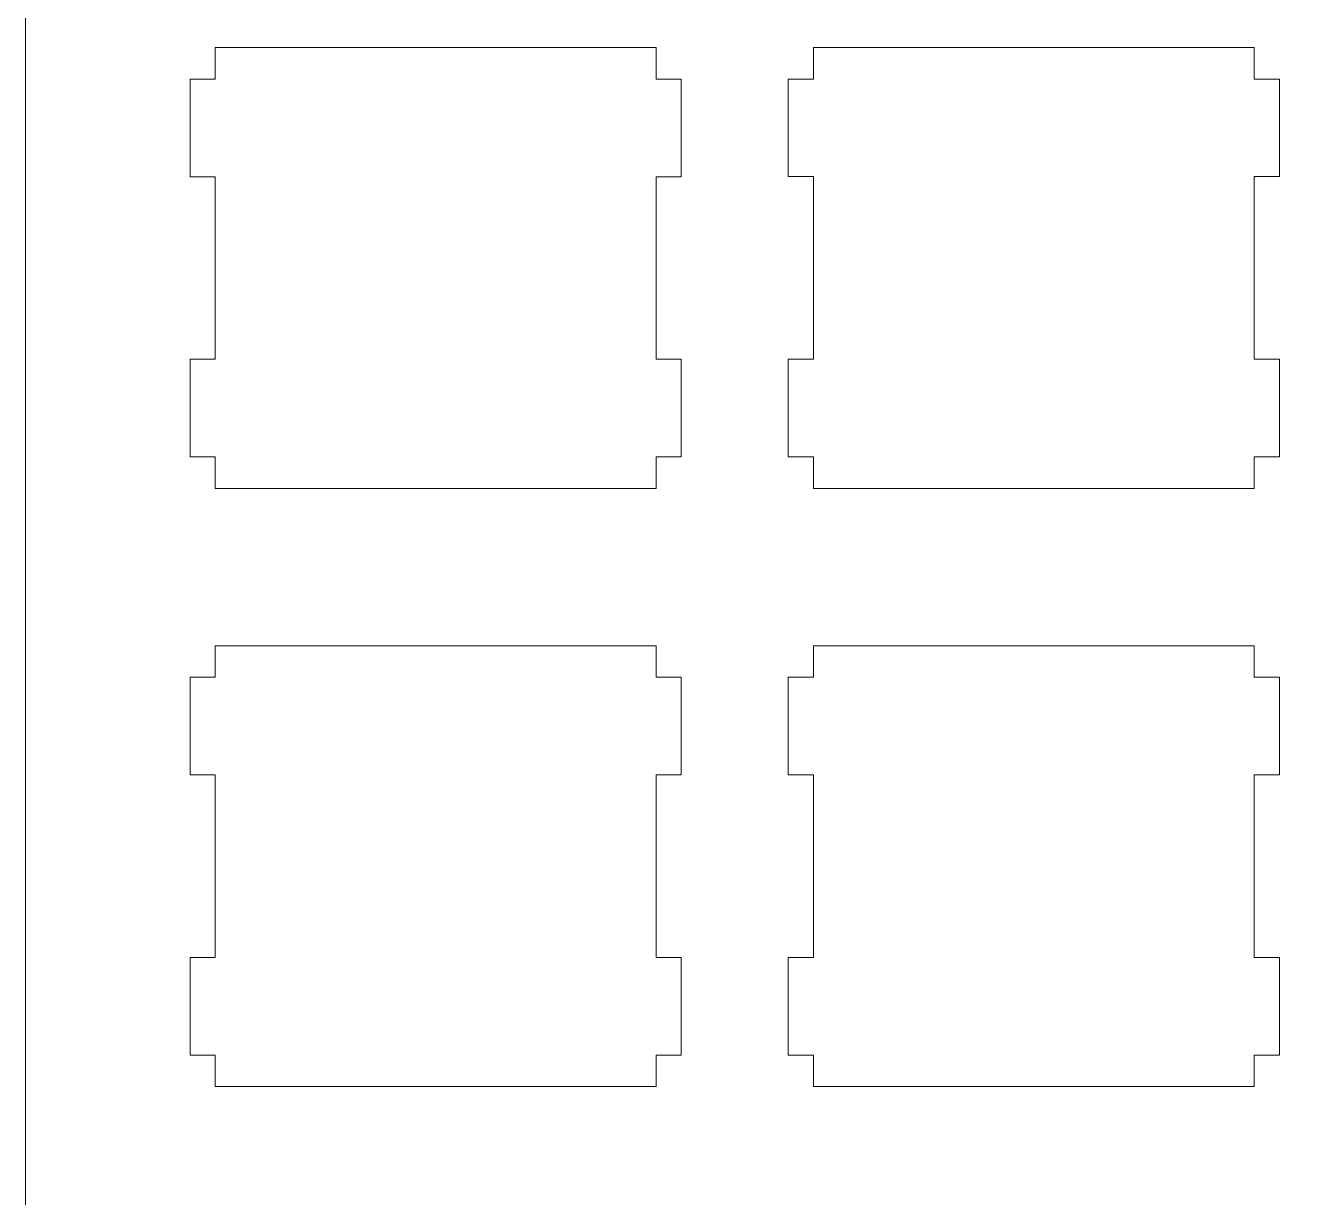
# Model space of a CAD drawing. Header units: inches. Extents: x -50 to 261, y -80 to 218.
# Drawn here: x -50.27 to -9.65, y 147.5 to 184.72 of the extents above; entities that cross this region are included whole.
import ezdxf

# ---------------------------------------------------------------- set-up
doc = ezdxf.new("R2010")
doc.units = ezdxf.units.IN
doc.header["$MEASUREMENT"] = 0
doc.layers.add('CUT', color=7, linetype='Continuous')

msp = doc.modelspace()

# ---------------------------------------------------------------- linework, layer by layer
at = {"layer": 'CUT', "color": 1, "lineweight": 9, "true_color": 0xe60012}
for points in [[(-29.448, 179.923), (-30.248, 179.923), (-30.248, 174.123), (-29.448, 174.123), (-29.448, 171.023), (-30.248, 171.023), (-30.248, 170.023), (-44.248, 170.023), (-44.248, 171.023), (-45.047, 171.023), (-45.047, 174.123), (-44.248, 174.123), (-44.248, 179.923), (-45.047, 179.923), (-45.047, 183.023), (-44.248, 183.023), (-44.248, 184.023), (-30.248, 184.023), (-30.248, 183.023), (-29.448, 183.023), (-29.448, 179.923)], [(-10.448, 179.924), (-11.248, 179.924), (-11.248, 174.124), (-10.448, 174.124), (-10.448, 171.023), (-11.248, 171.023), (-11.248, 170.024), (-25.248, 170.024), (-25.248, 171.023), (-26.047, 171.023), (-26.047, 174.124), (-25.248, 174.124), (-25.248, 179.924), (-26.047, 179.924), (-26.047, 183.024), (-25.248, 183.024), (-25.248, 184.024), (-11.248, 184.024), (-11.248, 183.024), (-10.448, 183.024), (-10.448, 179.924)], [(-45.047, 155.123), (-44.248, 155.123), (-44.248, 160.924), (-45.047, 160.924), (-45.047, 164.024), (-44.248, 164.024), (-44.248, 165.024), (-30.248, 165.024), (-30.248, 164.024), (-29.448, 164.024), (-29.448, 160.924), (-30.248, 160.924), (-30.248, 155.123), (-29.448, 155.123), (-29.448, 152.023), (-30.248, 152.023), (-30.248, 151.023), (-44.248, 151.023), (-44.248, 152.023), (-45.047, 152.023), (-45.047, 155.123)], [(-26.047, 155.124), (-25.248, 155.124), (-25.248, 160.924), (-26.047, 160.924), (-26.047, 164.024), (-25.248, 164.024), (-25.248, 165.024), (-11.248, 165.024), (-11.248, 164.024), (-10.448, 164.024), (-10.448, 160.924), (-11.248, 160.924), (-11.248, 155.124), (-10.448, 155.124), (-10.448, 152.024), (-11.248, 152.024), (-11.248, 151.024), (-25.248, 151.024), (-25.248, 152.024), (-26.047, 152.024), (-26.047, 155.124)]]:
    msp.add_lwpolyline(points, dxfattribs=at)
msp.add_open_spline([(258.528, 205.569), (258.528, 205.569), (-48.272, 205.569), (-48.272, 205.569), (-49.372, 205.569), (-50.272, 204.669), (-50.272, 203.569), (-50.272, 203.569), (-50.272, 93.469), (-50.272, 93.469), (-50.272, 92.369), (-49.372, 91.469), (-48.272, 91.469), (-48.272, 91.469), (258.528, 91.469), (258.528, 91.469), (259.628, 91.469), (260.528, 92.369), (260.528, 93.469), (260.528, 93.469), (260.528, 203.569), (260.528, 203.569), (260.528, 204.669), (259.628, 205.569), (258.528, 205.569)], degree=3, knots=[0, 0, 0, 0, 1, 1, 1, 2, 2, 2, 3, 3, 3, 4, 4, 4, 5, 5, 5, 6, 6, 6, 7, 7, 7, 8, 8, 8, 8], dxfattribs=at)

doc.saveas('drawing.dxf')
